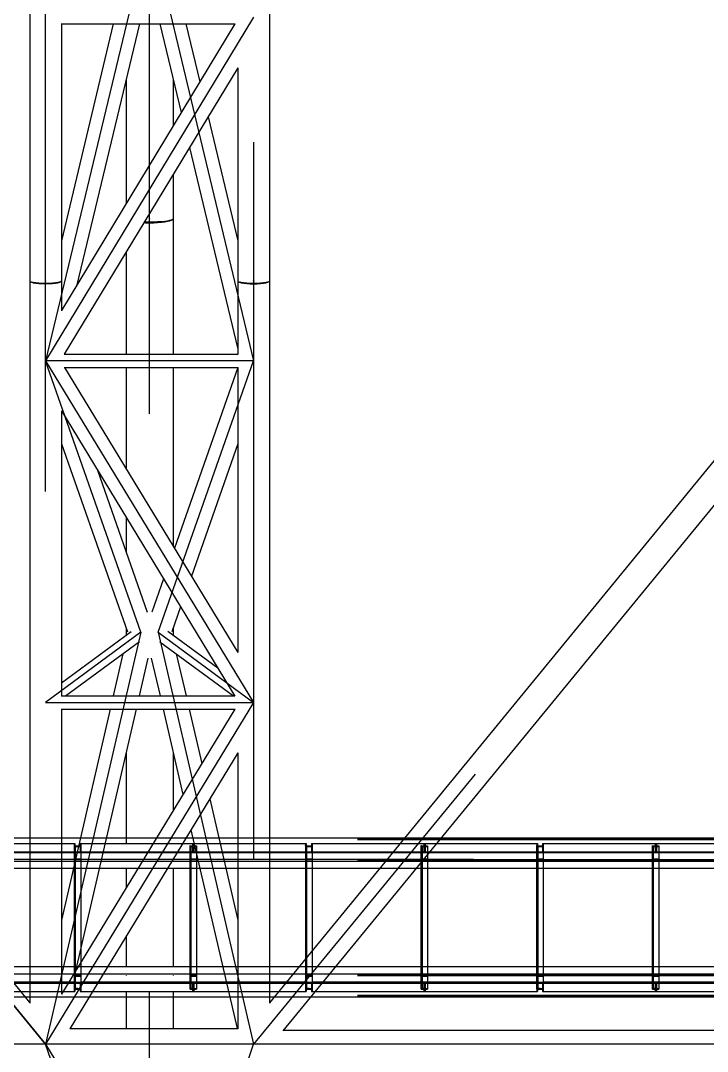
# Model space of a CAD drawing. Header units: millimetres. Extents: x 150209.93 to 150215.05, y 136675.65 to 136679.93.
# Drawn here: x 150212.5971 to 150212.7159, y 136676.4536 to 136676.6318 of the extents above; entities that cross this region are included whole.
import ezdxf

# ---------------------------------------------------------------- set-up
doc = ezdxf.new("R2010")
doc.units = ezdxf.units.MM
doc.header["$LTSCALE"] = 0.25
for name, pattern in [('CENTER', [50.8, 31.75, -6.35, 6.35, -6.35]), ('XKITLINE00', [0]), ('XKITLINE02', [4, 2, -2]), ('XKITLINE03', [6, 3, -1, 1, -1])]:
    doc.linetypes.add(name, pattern=pattern)

# ---------------------------------------------------------------- blocks, each defined once
blk = doc.blocks.new('çatıı')
at = {"color": 8, "linetype": 'CENTER'}
for p, q in [((18365, 4780.43), (18365, 5900.27)), ((20005, 5900.27), (18545, 4120.57)), ((18545, 5900.27), (18545, 4780.43)), ((18455, 4834.27), (18455, 5726.15)), ((18447.5, 5055.29), (18365, 4711.47)), ((18462.5, 5055.29), (18545, 4711.47)), ((18365, 4120.57), (17635, 5010.42)), ((17635, 5010.42), (18364.99, 4120.57)), ((18545, 5008.38), (18365, 4711.47)), ((18455, 3665.57), (18455, 4834.27)), ((18365, 3598.62), (18365, 4780.43)), ((18545, 4780.43), (18545, 3598.62)), ((18365, 4711.47), (18545, 4416.02)), ((18545, 4711.47), (18365, 4711.47)), ((18447.5, 4476.75), (18365, 4711.47)), ((18462.5, 4476.75), (18545, 4711.47)), ((18447.5, 4476.75), (18365, 4120.57)), ((18447.5, 4476.75), (18365, 4416.02)), ((18462.5, 4476.75), (18545, 4120.57)), ((18462.5, 4476.75), (18545, 4416.02)), ((18545, 4416.02), (18365, 4120.57)), ((18365, 4416.02), (18545, 4416.02)), ((18365, 4120.57), (17635, 4120.57)), ((17635, 4120.57), (18365, 4120.57)), ((18365, 4120.57), (18545, 3825.11)), ((18545, 4120.57), (18365, 4120.57)), ((18447.5, 3885.84), (18365, 4120.57)), ((18462.5, 3885.84), (18545, 4120.57)), ((20005, 4120.57), (18545, 4120.57))]:
    blk.add_line(p, q, dxfattribs=at)
at = {"color": 8, "linetype": 'XKITLINE00'}
for p, q in [((18351.35, 5854.57), (18351.35, 4780.43)), ((18558.65, 5854.57), (18558.65, 4780.43)), ((17650.75, 5010.42), (18351.35, 4156.41)), ((17650.75, 5010.42), (18351.35, 4156.41)), ((19259.24, 5010.42), (18558.65, 4156.41)), ((18378.56, 5002.68), (18528.95, 5002.68)), ((18528.77, 5002.68), (18378.65, 4755.05)), ((18423.61, 5002.68), (18378.65, 4815.29)), ((18378.65, 5002.68), (18378.65, 4780.43)), ((18446.13, 5002.68), (18392, 4777.08)), ((18463.86, 5002.68), (18482.26, 4925.97)), ((18486.38, 5002.68), (18498.4, 4952.59)), ((19275.47, 4991.8), (18570.23, 4132.12)), ((18531.35, 4964.8), (18381.14, 4717.04)), ((18531.35, 4964.83), (18531.35, 4780.43)), ((18434.7, 4955.01), (18434.7, 4847.51)), ((18475.3, 4955.02), (18475.3, 4914.48)), ((18505.64, 4922.4), (18531.35, 4815.28)), ((18489.51, 4895.79), (18531.35, 4721.43)), ((18475.3, 4872.35), (18475.3, 4834.27)), ((18450.15, 4830.86), (18451.47, 4830.8)), ((18450.27, 4831.07), (18451.68, 4831)), ((18450.61, 4831.62), (18451.47, 4831.59)), ((18451.47, 4831.59), (18455, 4831.55)), ((18451.47, 4830.8), (18455, 4830.75)), ((18451.68, 4831), (18455, 4830.95)), ((18455, 4831.55), (18458.52, 4831.59)), ((18455, 4830.95), (18458.32, 4831)), ((18455, 4830.75), (18458.52, 4830.8)), ((18458.32, 4831), (18461.53, 4831.15)), ((18458.52, 4831.59), (18461.94, 4831.72)), ((18458.52, 4830.8), (18461.94, 4830.96)), ((18461.53, 4831.15), (18464.56, 4831.4)), ((18461.94, 4831.72), (18465.15, 4831.92)), ((18461.94, 4830.96), (18465.15, 4831.22)), ((18464.56, 4831.4), (18467.29, 4831.73)), ((18465.15, 4831.92), (18468.04, 4832.19)), ((18465.15, 4831.22), (18468.04, 4831.57)), ((18467.29, 4831.73), (18469.64, 4832.14)), ((18468.04, 4832.19), (18470.55, 4832.52)), ((18468.04, 4831.57), (18470.55, 4832.01)), ((18469.64, 4832.14), (18471.55, 4832.61)), ((18470.55, 4832.52), (18472.58, 4832.91)), ((18470.55, 4832.01), (18472.58, 4832.51)), ((18471.55, 4832.61), (18472.12, 4832.82)), ((18472.58, 4832.91), (18474.07, 4833.34)), ((18472.58, 4832.51), (18474.07, 4833.07)), ((18474.07, 4833.34), (18474.99, 4833.8)), ((18474.07, 4833.07), (18474.99, 4833.66)), ((18475.3, 4834.27), (18474.99, 4833.8)), ((18475.3, 4834.27), (18474.99, 4833.66)), ((18475.3, 4834.27), (18475.3, 4717.17)), ((18434.7, 4805.38), (18434.7, 4717.17)), ((18351.35, 4780.43), (18351.69, 4779.91)), ((18351.35, 4780.43), (18351.35, 4156.17)), ((18351.35, 4780.43), (18351.69, 4780.03)), ((18351.69, 4780.03), (18352.7, 4779.64)), ((18351.69, 4779.91), (18352.7, 4779.41)), ((18352.7, 4779.64), (18354.32, 4779.29)), ((18352.7, 4779.41), (18354.32, 4778.96)), ((18352.98, 4779.58), (18353.24, 4779.45)), ((18353.24, 4779.45), (18354.79, 4779.02)), ((18354.32, 4779.29), (18356.48, 4779)), ((18354.32, 4778.96), (18356.48, 4778.58)), ((18354.79, 4779.02), (18356.86, 4778.66)), ((18356.48, 4779), (18359.07, 4778.79)), ((18356.48, 4778.58), (18359.07, 4778.3)), ((18356.86, 4778.66), (18359.33, 4778.39)), ((18359.07, 4778.79), (18361.96, 4778.65)), ((18359.07, 4778.3), (18361.96, 4778.13)), ((18359.33, 4778.39), (18362.09, 4778.23)), ((18361.96, 4778.65), (18365, 4778.61)), ((18361.96, 4778.13), (18365, 4778.07)), ((18362.09, 4778.23), (18365, 4778.17)), ((18365, 4778.61), (18368.03, 4778.65)), ((18365, 4778.17), (18367.9, 4778.23)), ((18365, 4778.07), (18368.03, 4778.13)), ((18367.9, 4778.23), (18370.66, 4778.39)), ((18368.03, 4778.65), (18370.92, 4778.79)), ((18368.03, 4778.13), (18370.92, 4778.3)), ((18370.66, 4778.39), (18373.13, 4778.66)), ((18370.92, 4778.79), (18373.51, 4779)), ((18370.92, 4778.3), (18373.51, 4778.58)), ((18373.13, 4778.66), (18375.2, 4779.02)), ((18373.51, 4779), (18375.67, 4779.29)), ((18373.51, 4778.58), (18375.67, 4778.96)), ((18375.2, 4779.02), (18376.75, 4779.45)), ((18375.67, 4779.29), (18377.29, 4779.64)), ((18375.67, 4778.96), (18377.29, 4779.41)), ((18376.75, 4779.45), (18377.01, 4779.58)), ((18377.29, 4779.64), (18378.3, 4780.03)), ((18377.29, 4779.41), (18378.3, 4779.91)), ((18378.65, 4780.43), (18378.3, 4779.91)), ((18378.65, 4780.43), (18378.3, 4780.03)), ((18378.65, 4780.43), (18378.65, 4754.56)), ((18531.35, 4780.43), (18531.69, 4780.03)), ((18531.35, 4780.43), (18531.35, 4717.02)), ((18531.35, 4780.43), (18531.69, 4779.91)), ((18531.69, 4780.03), (18532.7, 4779.64)), ((18531.69, 4779.91), (18532.7, 4779.41)), ((18532.7, 4779.64), (18534.32, 4779.29)), ((18532.7, 4779.41), (18534.32, 4778.96)), ((18532.98, 4779.58), (18533.24, 4779.45)), ((18533.24, 4779.45), (18534.79, 4779.02)), ((18534.32, 4779.29), (18536.48, 4779)), ((18534.32, 4778.96), (18536.48, 4778.58)), ((18534.79, 4779.02), (18536.86, 4778.66)), ((18536.48, 4779), (18539.07, 4778.78)), ((18536.48, 4778.58), (18539.07, 4778.3)), ((18536.86, 4778.66), (18539.33, 4778.39)), ((18539.07, 4778.78), (18541.96, 4778.65)), ((18539.07, 4778.3), (18541.96, 4778.12)), ((18539.33, 4778.39), (18542.09, 4778.22)), ((18541.96, 4778.65), (18545, 4778.6)), ((18541.96, 4778.12), (18545, 4778.06)), ((18542.09, 4778.22), (18545, 4778.17)), ((18545, 4778.6), (18548.03, 4778.65)), ((18545, 4778.17), (18547.9, 4778.22)), ((18545, 4778.06), (18548.03, 4778.12)), ((18547.9, 4778.22), (18550.66, 4778.39)), ((18548.03, 4778.65), (18550.92, 4778.78)), ((18548.03, 4778.12), (18550.92, 4778.3)), ((18550.66, 4778.39), (18553.13, 4778.66)), ((18550.92, 4778.78), (18553.51, 4779)), ((18550.92, 4778.3), (18553.51, 4778.58)), ((18553.13, 4778.66), (18555.2, 4779.02)), ((18553.51, 4779), (18555.67, 4779.29)), ((18553.51, 4778.58), (18555.67, 4778.96)), ((18555.2, 4779.02), (18556.75, 4779.45)), ((18555.67, 4779.29), (18557.29, 4779.64)), ((18555.67, 4778.96), (18557.29, 4779.41)), ((18556.75, 4779.45), (18557.01, 4779.58)), ((18557.29, 4779.64), (18558.3, 4780.03)), ((18557.29, 4779.41), (18558.3, 4779.91)), ((18558.65, 4780.43), (18558.3, 4780.03)), ((18558.65, 4780.43), (18558.3, 4779.91)), ((18558.65, 4780.43), (18558.65, 4156.17)), ((18381.22, 4717.17), (18531.35, 4717.17)), ((18381.01, 4705.77), (18531.46, 4705.77)), ((18381.24, 4705.77), (18531.35, 4459.38)), ((18434.7, 4705.77), (18434.7, 4618.03)), ((18475.3, 4705.77), (18475.3, 4551.38)), ((18531.35, 4705.66), (18476.45, 4549.48)), ((18531.35, 4705.77), (18531.35, 4459.4)), ((18378.65, 4668.11), (18378.65, 4421.56)), ((18378.65, 4668.1), (18528.85, 4421.57)), ((18378.65, 4639.62), (18435.75, 4477.15)), ((18531.35, 4639.61), (18491.17, 4525.32)), ((18409.84, 4616.91), (18453.01, 4494.07)), ((18434.7, 4576.11), (18434.7, 4546.18)), ((18467.11, 4522.9), (18457.04, 4494.26)), ((18481.83, 4498.74), (18474.21, 4477.05)), ((18378.65, 4433.13), (18439, 4477.56)), ((18434.7, 4480.15), (18434.7, 4474.39)), ((18470.89, 4477.65), (18514.03, 4445.89)), ((18475.3, 4480.14), (18475.3, 4474.4)), ((18382.33, 4421.72), (18446.31, 4468.81)), ((18463.9, 4468.64), (18527.64, 4421.72)), ((18431.97, 4458.26), (18423.51, 4421.72)), ((18478.02, 4458.25), (18486.48, 4421.72)), ((18453.54, 4454.31), (18445.99, 4421.72)), ((18456.42, 4454.48), (18464, 4421.72)), ((18378.65, 4421.72), (18528.75, 4421.72)), ((18378.54, 4410.32), (18528.99, 4410.32)), ((18528.75, 4410.32), (18378.65, 4163.94)), ((18420.87, 4410.32), (18378.65, 4228.02)), ((18378.65, 4410.32), (18378.65, 4163.91)), ((18443.35, 4410.32), (18390.96, 4184.15)), ((18466.64, 4410.32), (18483.75, 4336.46)), ((18489.12, 4410.32), (18500.04, 4363.18)), ((18531.35, 4372.66), (18385.92, 4133.95)), ((18434.7, 4372.96), (18434.7, 4294.26)), ((18475.3, 4372.97), (18475.3, 4322.57)), ((18531.35, 4372.65), (18531.35, 4133.95)), ((18507.07, 4332.81), (18531.35, 4228.01)), ((18490.79, 4306.08), (18530.6, 4134.22)), ((18434.7, 4280.54), (18434.7, 4280.27)), ((18475.3, 4280.54), (18475.3, 4280.27)), ((18434.7, 4272.77), (18434.7, 4255.93)), ((18475.3, 4272.77), (18475.3, 4187.77)), ((18434.7, 4214.01), (18434.7, 4187.77)), ((18434.7, 4180.27), (18434.7, 4179.99)), ((18475.3, 4180.27), (18475.3, 4179.99)), ((18434.7, 4166.29), (18434.7, 4134.22)), ((18475.3, 4166.29), (18475.3, 4134.22)), ((18386.08, 4134.22), (18531.35, 4134.22)), ((18570.74, 4132.75), (19979.25, 4132.75))]:
    blk.add_line(p, q, dxfattribs=at)
at = {"color": 116, "linetype": 'XKITLINE02', "true_color": 0x136734}
for p, q in [((17635, 4298.11), (21734.99, 4298.11)), ((17635, 4297.58), (21734.99, 4297.58)), ((18351.35, 4298.96), (18378.65, 4298.96)), ((18395.08, 4298.96), (18417.55, 4298.96)), ((18460.91, 4298.96), (18486.45, 4298.96)), ((18492.44, 4298.96), (18514.91, 4298.96)), ((18531.35, 4298.96), (18558.65, 4298.96)), ((18675.59, 4298.96), (18707.1, 4298.96)), ((18292.75, 4294.27), (18390.42, 4294.27)), ((18292.75, 4286.27), (18395.65, 4286.27)), ((18293.33, 4287.07), (18395.65, 4287.07)), ((18377.29, 4286.27), (18389.83, 4286.27)), ((18389.66, 4287.06), (18389.66, 4286.26)), ((18389.66, 4287.06), (18398.34, 4287.06)), ((18389.66, 4286.26), (18492.75, 4286.26)), ((18389.83, 4294.27), (18389.83, 4286.27)), ((18390, 4292.28), (18390, 4168.28)), ((18390, 4292.28), (18395.5, 4292.28)), ((18390, 4292.28), (18395.5, 4292.28)), ((18390, 4292.28), (18390, 4280.28)), ((18390.42, 4294.27), (18390.42, 4287.07)), ((18390.7, 4292.28), (18390.7, 4168.28)), ((18390.7, 4291.21), (18395.5, 4291.6)), ((18390.7, 4291.21), (18390.7, 4281.34)), ((18394.89, 4294.26), (18394.89, 4287.06)), ((18394.89, 4294.26), (18458.05, 4294.26)), ((18395.47, 4294.26), (18395.47, 4286.26)), ((18395.5, 4292.28), (18395.5, 4168.28)), ((18395.5, 4292.28), (18395.5, 4203.72)), ((18395.5, 4292.28), (18395.5, 4291.6)), ((18395.65, 4287.07), (18395.65, 4286.27)), ((18396.38, 4287.06), (18492.17, 4287.06)), ((18401.62, 4294.26), (18492.75, 4294.26)), ((18453.17, 4286.26), (18492.75, 4286.26)), ((18486.94, 4287.06), (18486.94, 4286.26)), ((18490, 4292.28), (18495.5, 4292.28)), ((18490, 4292.28), (18490, 4280.28)), ((18490, 4292.28), (18490, 4168.28)), ((18490, 4292.28), (18490, 4272.77)), ((18490, 4292.28), (18495.5, 4292.28)), ((18490.7, 4292.28), (18490.7, 4168.28)), ((18490.7, 4291.21), (18495.5, 4291.6)), ((18490.7, 4291.21), (18490.7, 4281.34)), ((18492.17, 4294.26), (18492.17, 4287.06)), ((18492.75, 4294.27), (18531.35, 4294.27)), ((18492.75, 4294.27), (18492.75, 4286.27)), ((18492.75, 4294.26), (18492.75, 4286.26)), ((18492.75, 4286.27), (18595.65, 4286.27)), ((18493.33, 4294.27), (18493.33, 4287.07)), ((18493.33, 4287.07), (18595.65, 4287.07)), ((18495.5, 4292.28), (18495.5, 4291.6)), ((18495.5, 4292.28), (18495.5, 4168.28)), ((18495.5, 4292.28), (18495.5, 4272.77)), ((18498.56, 4287.07), (18498.56, 4286.27)), ((18515.77, 4294.27), (18590.42, 4294.27)), ((18517.44, 4287.07), (18595.65, 4287.07)), ((18531.35, 4286.27), (18589.83, 4286.27)), ((18589.66, 4287.06), (18589.66, 4286.26)), ((18589.66, 4287.06), (18645.33, 4287.06)), ((18589.66, 4286.26), (18665.37, 4286.26)), ((18589.83, 4294.27), (18589.83, 4286.27)), ((18590, 4292.28), (18595.5, 4292.28)), ((18590, 4292.28), (18590, 4280.28)), ((18590, 4292.28), (18590, 4168.28)), ((18590, 4292.28), (18590, 4272.77)), ((18590, 4292.28), (18595.5, 4292.28)), ((18590.42, 4294.27), (18590.42, 4287.07)), ((18590.7, 4292.28), (18590.7, 4168.28)), ((18590.7, 4291.21), (18595.5, 4291.6)), ((18590.7, 4291.21), (18590.7, 4281.34)), ((18594.89, 4294.26), (18594.89, 4287.06)), ((18594.89, 4294.26), (18650.82, 4294.26)), ((18595.47, 4294.26), (18595.47, 4286.26)), ((18595.5, 4292.28), (18595.5, 4291.6)), ((18595.5, 4292.28), (18595.5, 4168.28)), ((18595.5, 4292.28), (18595.5, 4272.77)), ((18595.65, 4287.07), (18595.65, 4286.27)), ((18644.62, 4287.06), (18692.17, 4287.06)), ((18644.81, 4286.26), (18692.75, 4286.26)), ((18650.74, 4294.26), (18692.75, 4294.26)), ((18686.94, 4287.06), (18686.94, 4286.26)), ((18690, 4292.28), (18690, 4168.28)), ((18690, 4292.28), (18690, 4272.77)), ((18690, 4292.28), (18695.5, 4292.28)), ((18690, 4292.28), (18695.5, 4292.28)), ((18690, 4292.28), (18690, 4280.28)), ((18690.7, 4292.28), (18690.7, 4168.28)), ((18690.7, 4291.21), (18695.5, 4291.6)), ((18690.7, 4291.21), (18690.7, 4281.34)), ((18692.17, 4294.26), (18692.17, 4287.06)), ((18692.75, 4294.27), (18693.55, 4294.27)), ((18692.75, 4294.27), (18692.75, 4286.27)), ((18692.75, 4294.26), (18692.75, 4286.26)), ((18692.75, 4286.27), (18795.65, 4286.27)), ((18693.33, 4294.27), (18693.33, 4287.07)), ((18693.33, 4287.07), (18795.65, 4287.07)), ((18693.55, 4294.27), (18790.42, 4294.27)), ((18695.5, 4292.28), (18695.5, 4168.28)), ((18695.5, 4292.28), (18695.5, 4272.77)), ((18695.5, 4292.28), (18695.5, 4291.6)), ((18698.56, 4287.07), (18698.56, 4286.27)), ((18789.66, 4287.06), (18789.66, 4286.26)), ((18789.66, 4287.06), (18892.17, 4287.06)), ((18789.66, 4286.26), (18892.75, 4286.26)), ((18789.83, 4294.27), (18789.83, 4286.27)), ((18789.83, 4287.07), (18795.65, 4287.07)), ((18790, 4292.28), (18795.5, 4292.28)), ((18790, 4292.28), (18790, 4280.28)), ((18790, 4292.28), (18790, 4168.28)), ((18790, 4292.28), (18790, 4272.77)), ((18790, 4292.28), (18795.5, 4292.28)), ((18790.42, 4294.27), (18790.42, 4287.07)), ((18790.7, 4292.28), (18790.7, 4168.28)), ((18790.7, 4291.21), (18795.5, 4291.6)), ((18790.7, 4291.21), (18790.7, 4281.34)), ((18794.89, 4294.26), (18794.89, 4287.06)), ((18794.89, 4294.26), (18892.75, 4294.26)), ((18795.47, 4294.26), (18795.47, 4286.26)), ((18795.5, 4292.28), (18795.5, 4291.6)), ((18795.5, 4292.28), (18795.5, 4168.28)), ((18795.5, 4292.28), (18795.5, 4272.77)), ((18795.65, 4287.07), (18795.65, 4286.27)), ((18886.94, 4287.06), (18886.94, 4286.26)), ((18890, 4292.28), (18895.5, 4292.28)), ((18890, 4292.28), (18890, 4280.28)), ((18890, 4292.28), (18890, 4168.28)), ((18890, 4292.28), (18890, 4272.77)), ((18890, 4292.28), (18895.5, 4292.28)), ((18890, 4286.26), (18892.75, 4286.26)), ((18890.7, 4292.28), (18890.7, 4168.28)), ((18890.7, 4291.21), (18895.5, 4291.6)), ((18890.7, 4291.21), (18890.7, 4281.34)), ((18892.17, 4294.26), (18892.17, 4287.06)), ((18892.75, 4294.27), (18990.42, 4294.27)), ((18892.75, 4294.27), (18892.75, 4286.27)), ((18892.75, 4294.26), (18892.75, 4286.26)), ((18892.75, 4286.27), (18995.65, 4286.27)), ((18893.33, 4294.27), (18893.33, 4287.07)), ((18893.33, 4287.07), (18995.65, 4287.07)), ((18895.5, 4292.28), (18895.5, 4291.6)), ((18895.5, 4292.28), (18895.5, 4168.28)), ((18895.5, 4292.28), (18895.5, 4272.77)), ((18898.56, 4287.07), (18898.56, 4286.27)), ((17635, 4280.34), (21734.99, 4280.34)), ((17635, 4280.27), (21735, 4280.27)), ((17635, 4279.81), (21734.99, 4279.81)), ((17635, 4279.42), (21735, 4279.42)), ((17635, 4278.96), (21734.99, 4278.96)), ((18351.35, 4278.96), (18378.65, 4278.96)), ((18390, 4280.28), (18395.5, 4280.28)), ((18390.44, 4278.96), (18412.92, 4278.96)), ((18390.7, 4281.34), (18395.5, 4280.96)), ((18395.5, 4280.96), (18395.5, 4280.28)), ((18448.72, 4278.96), (18474.26, 4278.96)), ((18490, 4280.28), (18495.5, 4280.28)), ((18490.7, 4281.34), (18495.5, 4280.96)), ((18495.5, 4280.96), (18495.5, 4280.28)), ((18497.07, 4278.96), (18519.55, 4278.96)), ((18531.35, 4278.96), (18558.65, 4278.96)), ((18590, 4280.28), (18595.5, 4280.28)), ((18590.7, 4281.34), (18595.5, 4280.96)), ((18595.5, 4280.96), (18595.5, 4280.28)), ((18659.18, 4278.96), (18690.69, 4278.96)), ((18690, 4280.28), (18695.5, 4280.28)), ((18690.7, 4281.34), (18695.5, 4280.96)), ((18695.5, 4280.96), (18695.5, 4280.28)), ((18790, 4280.28), (18795.5, 4280.28)), ((18790.7, 4281.34), (18795.5, 4280.96)), ((18795.5, 4280.96), (18795.5, 4280.28)), ((18890, 4280.28), (18895.5, 4280.28)), ((18890.7, 4281.34), (18895.5, 4280.96)), ((18895.5, 4280.96), (18895.5, 4280.28)), ((18351.35, 4272.77), (18378.65, 4272.77)), ((18389.01, 4272.77), (18411.49, 4272.77)), ((18444.96, 4272.77), (18470.5, 4272.77)), ((18498.5, 4272.77), (18520.98, 4272.77)), ((18531.35, 4272.77), (18558.65, 4272.77)), ((18654.11, 4272.77), (18685.62, 4272.77)), ((17635, 4181.12), (21735, 4181.12)), ((17635, 4180.73), (21735, 4180.73)), ((17635, 4180.27), (21735, 4180.27)), ((17635, 4180.2), (21735, 4180.2)), ((18351.35, 4187.77), (18391.8, 4187.77)), ((18351.35, 4181.58), (18414.94, 4181.58)), ((18390, 4180.28), (18395.5, 4180.28)), ((18390, 4180.28), (18390, 4168.28)), ((18390.7, 4179.21), (18395.5, 4179.6)), ((18390.7, 4179.21), (18390.7, 4169.34)), ((18393.17, 4187.77), (18418.71, 4187.77)), ((18395.5, 4180.28), (18395.5, 4179.6)), ((18490, 4180.28), (18495.5, 4180.28)), ((18490, 4180.28), (18490, 4168.28)), ((18490.7, 4179.21), (18495.5, 4179.6)), ((18490.7, 4179.21), (18490.7, 4169.34)), ((18495.5, 4180.28), (18495.5, 4179.6)), ((18518.19, 4187.77), (18558.65, 4187.77)), ((18519.63, 4181.58), (18558.65, 4181.58)), ((18579.29, 4181.58), (18610.8, 4181.58)), ((18584.38, 4187.77), (18615.89, 4187.77)), ((18590, 4180.28), (18595.5, 4180.28)), ((18590, 4180.28), (18590, 4168.28)), ((18590.7, 4179.21), (18595.5, 4179.6)), ((18590.7, 4179.21), (18590.7, 4169.34)), ((18595.5, 4180.28), (18595.5, 4179.6)), ((18690, 4180.28), (18695.5, 4180.28)), ((18690, 4180.28), (18690, 4168.28)), ((18690.7, 4179.21), (18695.5, 4179.6)), ((18690.7, 4179.21), (18690.7, 4169.34)), ((18695.5, 4180.28), (18695.5, 4179.6)), ((18790, 4180.28), (18795.5, 4180.28)), ((18790, 4180.28), (18790, 4168.28)), ((18790.7, 4179.21), (18795.5, 4179.6)), ((18790.7, 4179.21), (18790.7, 4169.34)), ((18795.5, 4180.28), (18795.5, 4179.6)), ((18890, 4180.28), (18895.5, 4180.28)), ((18890, 4180.28), (18890, 4168.28)), ((18890.7, 4179.21), (18895.5, 4179.6)), ((18890.7, 4179.21), (18890.7, 4169.34)), ((18895.5, 4180.28), (18895.5, 4179.6)), ((18292.75, 4174.29), (18395.65, 4174.29)), ((18293.33, 4173.49), (18395.65, 4173.49)), ((18389.66, 4174.29), (18490, 4174.29)), ((18389.66, 4174.29), (18389.66, 4173.49)), ((18389.66, 4173.49), (18492.17, 4173.49)), ((18389.83, 4174.29), (18389.83, 4166.29)), ((18390.42, 4173.49), (18390.42, 4166.29)), ((18394.89, 4173.49), (18394.89, 4166.29)), ((18395.47, 4174.29), (18395.47, 4166.29)), ((18395.65, 4174.29), (18395.65, 4173.49)), ((18486.94, 4174.29), (18492.75, 4174.29)), ((18486.94, 4174.29), (18486.94, 4173.49)), ((18486.94, 4173.49), (18492.17, 4173.49)), ((18492.17, 4173.49), (18492.17, 4166.29)), ((18492.75, 4174.29), (18595.65, 4174.29)), ((18492.75, 4174.29), (18492.75, 4166.29)), ((18492.75, 4174.29), (18492.75, 4166.29)), ((18493.33, 4173.49), (18595.65, 4173.49)), ((18493.33, 4173.49), (18493.33, 4166.29)), ((18498.56, 4174.29), (18498.56, 4173.49)), ((18589.66, 4174.29), (18692.75, 4174.29)), ((18589.66, 4174.29), (18589.66, 4173.49)), ((18589.66, 4173.49), (18692.17, 4173.49)), ((18589.83, 4174.29), (18589.83, 4166.29)), ((18590.42, 4173.49), (18590.42, 4166.29)), ((18594.89, 4173.49), (18594.89, 4166.29)), ((18595.47, 4174.29), (18595.47, 4166.29)), ((18595.65, 4174.29), (18595.65, 4173.49)), ((18686.94, 4174.29), (18692.75, 4174.29)), ((18686.94, 4174.29), (18686.94, 4173.49)), ((18686.94, 4173.49), (18692.17, 4173.49)), ((18692.17, 4173.49), (18692.17, 4166.29)), ((18692.75, 4174.29), (18692.75, 4166.29)), ((18692.75, 4174.29), (18795.65, 4174.29)), ((18692.75, 4174.29), (18692.75, 4166.29)), ((18693.33, 4173.49), (18795.65, 4173.49)), ((18693.33, 4173.49), (18693.33, 4166.29)), ((18698.56, 4174.29), (18698.56, 4173.49)), ((18789.66, 4174.29), (18890, 4174.29)), ((18789.66, 4174.29), (18789.66, 4173.49)), ((18789.66, 4173.49), (18892.17, 4173.49)), ((18789.83, 4174.29), (18789.83, 4166.29)), ((18790.42, 4173.49), (18790.42, 4166.29)), ((18794.89, 4173.49), (18794.89, 4166.29)), ((18795.47, 4174.29), (18795.47, 4166.29)), ((18795.65, 4174.29), (18795.65, 4173.49)), ((18886.94, 4174.29), (18892.75, 4174.29)), ((18886.94, 4174.29), (18886.94, 4173.49)), ((18886.94, 4173.49), (18892.17, 4173.49)), ((18892.17, 4173.49), (18892.17, 4166.29)), ((18892.75, 4174.29), (18995.65, 4174.29)), ((18892.75, 4174.29), (18892.75, 4166.29)), ((18892.75, 4174.29), (18892.75, 4166.29)), ((18893.33, 4173.49), (18995.65, 4173.49)), ((18893.33, 4173.49), (18893.33, 4166.29)), ((18898.56, 4174.29), (18898.56, 4173.49)), ((17635, 4162.96), (21735, 4162.96)), ((17635, 4162.43), (21735, 4162.43)), ((18292.75, 4166.29), (18390.42, 4166.29)), ((18315.59, 4161.58), (18347.11, 4161.58)), ((18351.35, 4161.58), (18402.75, 4161.58)), ((18390, 4168.28), (18395.5, 4168.28)), ((18390, 4168.28), (18395.5, 4168.28)), ((18390.7, 4169.34), (18395.5, 4168.96)), ((18394.89, 4166.29), (18492.75, 4166.29)), ((18395.5, 4168.96), (18395.5, 4168.28)), ((18490, 4168.28), (18495.5, 4168.28)), ((18490, 4168.28), (18495.5, 4168.28)), ((18490.7, 4169.34), (18495.5, 4168.96)), ((18492.17, 4166.29), (18492.75, 4166.29)), ((18492.75, 4166.29), (18590.42, 4166.29)), ((18495.5, 4168.96), (18495.5, 4168.28)), ((18524.26, 4161.58), (18558.65, 4161.58)), ((18562.88, 4161.58), (18594.4, 4161.58)), ((18590, 4168.28), (18595.5, 4168.28)), ((18590, 4168.28), (18595.5, 4168.28)), ((18590.7, 4169.34), (18595.5, 4168.96)), ((18594.89, 4166.29), (18692.75, 4166.29)), ((18595.5, 4168.96), (18595.5, 4168.28)), ((18690, 4168.28), (18695.5, 4168.28)), ((18690, 4168.28), (18695.5, 4168.28)), ((18690.7, 4169.34), (18695.5, 4168.96)), ((18692.17, 4166.29), (18692.75, 4166.29)), ((18692.75, 4166.29), (18790.42, 4166.29)), ((18695.5, 4168.96), (18695.5, 4168.28)), ((18790, 4168.28), (18795.5, 4168.28)), ((18790, 4168.28), (18795.5, 4168.28)), ((18790.7, 4169.34), (18795.5, 4168.96)), ((18794.89, 4166.29), (18892.75, 4166.29)), ((18795.5, 4168.96), (18795.5, 4168.28)), ((18890, 4168.28), (18895.5, 4168.28)), ((18890, 4168.28), (18895.5, 4168.28)), ((18890.7, 4169.34), (18895.5, 4168.96)), ((18892.17, 4166.29), (18892.75, 4166.29)), ((18892.75, 4166.29), (18990.42, 4166.29)), ((18895.5, 4168.96), (18895.5, 4168.28))]:
    blk.add_line(p, q, dxfattribs=at)
at = {"color": 7, "linetype": 'XKITLINE00'}
for p, q in [((18234.41, 4298.96), (18351.35, 4298.96)), ((18378.65, 4298.96), (18395.08, 4298.96)), ((18417.55, 4298.96), (18460.91, 4298.96)), ((18486.45, 4298.96), (18492.44, 4298.96)), ((18514.91, 4298.96), (18531.35, 4298.96)), ((18558.65, 4298.96), (18675.59, 4298.96)), ((18707.1, 4298.96), (19842.89, 4298.96)), ((18250.81, 4278.96), (18351.35, 4278.96)), ((18378.65, 4278.96), (18390.44, 4278.96)), ((18412.92, 4278.96), (18448.72, 4278.96)), ((18474.26, 4278.96), (18497.07, 4278.96)), ((18519.55, 4278.96), (18531.35, 4278.96)), ((18558.65, 4278.96), (18659.18, 4278.96)), ((18690.69, 4278.96), (19859.3, 4278.96)), ((18255.89, 4272.77), (18351.35, 4272.77)), ((18378.65, 4272.77), (18389.01, 4272.77)), ((18411.49, 4272.77), (18444.96, 4272.77)), ((18470.5, 4272.77), (18498.5, 4272.77)), ((18490, 4272.77), (18490, 4187.77)), ((18495.5, 4272.77), (18495.5, 4187.77)), ((18520.98, 4272.77), (18531.35, 4272.77)), ((18558.65, 4272.77), (18654.11, 4272.77)), ((18590, 4272.77), (18590, 4194.63)), ((18595.5, 4272.77), (18595.5, 4201.33)), ((18685.62, 4272.77), (19864.37, 4272.77)), ((18690, 4272.77), (18690, 4187.77)), ((18695.5, 4272.77), (18695.5, 4187.77)), ((18790, 4272.77), (18790, 4187.77)), ((18795.5, 4272.77), (18795.5, 4187.77)), ((18890, 4272.77), (18890, 4187.77)), ((18895.5, 4272.77), (18895.5, 4187.77)), ((18395.5, 4203.72), (18395.5, 4191.59)), ((18325.62, 4187.77), (18351.35, 4187.77)), ((18330.7, 4181.58), (18351.35, 4181.58)), ((18391.8, 4187.77), (18393.17, 4187.77)), ((18414.94, 4181.58), (18519.63, 4181.58)), ((18418.71, 4187.77), (18518.19, 4187.77)), ((18558.65, 4187.77), (18584.38, 4187.77)), ((18558.65, 4181.58), (18579.29, 4181.58)), ((18610.8, 4181.58), (19939.19, 4181.58)), ((18615.89, 4187.77), (19934.1, 4187.77)), ((18347.11, 4161.58), (18351.35, 4161.58)), ((18402.75, 4161.58), (18524.26, 4161.58)), ((18558.65, 4161.58), (18562.88, 4161.58)), ((18594.4, 4161.58), (19955.59, 4161.58))]:
    blk.add_line(p, q, dxfattribs=at)
at = {"color": 1, "linetype": 'XKITLINE03'}
for p, q in [((17635, 4286.26), (21734.99, 4286.26)), ((18292.75, 4286.27), (18389.83, 4286.27)), ((18390, 4168.28), (18390, 4292.28)), ((18395.47, 4286.26), (18492.75, 4286.26)), ((18490, 4168.28), (18490, 4292.28)), ((18492.75, 4286.27), (18589.83, 4286.27)), ((18590, 4168.28), (18590, 4292.28)), ((18595.47, 4286.26), (18692.75, 4286.26)), ((18690, 4168.28), (18690, 4292.28)), ((18692.75, 4286.27), (18789.83, 4286.27)), ((18790, 4168.28), (18790, 4292.28)), ((18795.47, 4286.26), (18892.75, 4286.26)), ((18890, 4168.28), (18890, 4292.28)), ((18892.75, 4286.27), (18989.83, 4286.27)), ((21735, 4280.27), (17635, 4280.27)), ((17635, 4180.27), (21735, 4180.27)), ((17635, 4174.28), (21735, 4174.28)), ((18389.83, 4174.29), (18292.75, 4174.29)), ((18492.75, 4174.29), (18395.47, 4174.29)), ((18589.83, 4174.29), (18492.75, 4174.29)), ((18692.75, 4174.29), (18595.47, 4174.29)), ((18789.83, 4174.29), (18692.75, 4174.29)), ((18892.75, 4174.29), (18795.47, 4174.29)), ((18989.83, 4174.29), (18892.75, 4174.29))]:
    blk.add_line(p, q, dxfattribs=at)
at = {"color": 8, "linetype": 'XKITLINE00'}
for centre in [(18455, 4834.27), (18455, 4834.27), (18365, 4780.43), (18365, 4780.43), (18545, 4780.43), (18545, 4780.43), (18365, 4711.47), (18365, 4711.47), (18365, 4711.47), (18365, 4711.47), (18365, 4711.47), (18545, 4711.47), (18545, 4711.47), (18545, 4711.47), (18447.5, 4476.75), (18447.5, 4476.75), (18447.5, 4476.75), (18462.5, 4476.75), (18462.5, 4476.75), (18462.5, 4476.75), (18365, 4416.02), (18365, 4416.02), (18545, 4416.02), (18545, 4416.02), (18545, 4416.02), (18545, 4416.02), (18364.99, 4120.57), (18365, 4120.57), (18365, 4120.57), (18365, 4120.57), (18365, 4120.57), (18365, 4120.57), (18365, 4120.57), (18365, 4120.57), (18365, 4120.57), (18545, 4120.57), (18545, 4120.57), (18545, 4120.57), (18545, 4120.57), (18545, 4120.57)]:
    blk.add_circle(centre, 0.05, dxfattribs=at)
at = {"color": 1, "linetype": 'XKITLINE00'}
for centre in [(18389.83, 4286.27), (18390, 4292.28), (18395.47, 4286.26), (18490, 4292.28), (18492.75, 4286.27), (18492.75, 4286.26), (18589.83, 4286.27), (18590, 4292.28), (18595.47, 4286.26), (18690, 4292.28), (18692.75, 4286.27), (18692.75, 4286.26), (18789.83, 4286.27), (18790, 4292.28), (18795.47, 4286.26), (18890, 4292.28), (18892.75, 4286.27), (18892.75, 4286.26), (18390, 4280.28), (18490, 4280.28), (18590, 4280.28), (18690, 4280.28), (18790, 4280.28), (18890, 4280.28), (18390, 4180.28), (18490, 4180.28), (18590, 4180.28), (18690, 4180.28), (18790, 4180.28), (18890, 4180.28), (18389.83, 4174.29), (18395.47, 4174.29), (18492.75, 4174.29), (18492.75, 4174.29), (18589.83, 4174.29), (18595.47, 4174.29), (18692.75, 4174.29), (18692.75, 4174.29), (18789.83, 4174.29), (18795.47, 4174.29), (18892.75, 4174.29), (18892.75, 4174.29), (18390, 4168.28), (18490, 4168.28), (18590, 4168.28), (18690, 4168.28), (18790, 4168.28), (18890, 4168.28)]:
    blk.add_circle(centre, 0.05, dxfattribs=at)

msp = doc.modelspace()

# ---------------------------------------------------------------- block references
at = {"xscale": 0.0002000170049888334, "yscale": 0.0002000170049888334, "zscale": 0.0002000170049888334}
msp.add_blockref('çatıı', (150208.92807, 136675.63059), dxfattribs=at)

doc.saveas('drawing.dxf')
